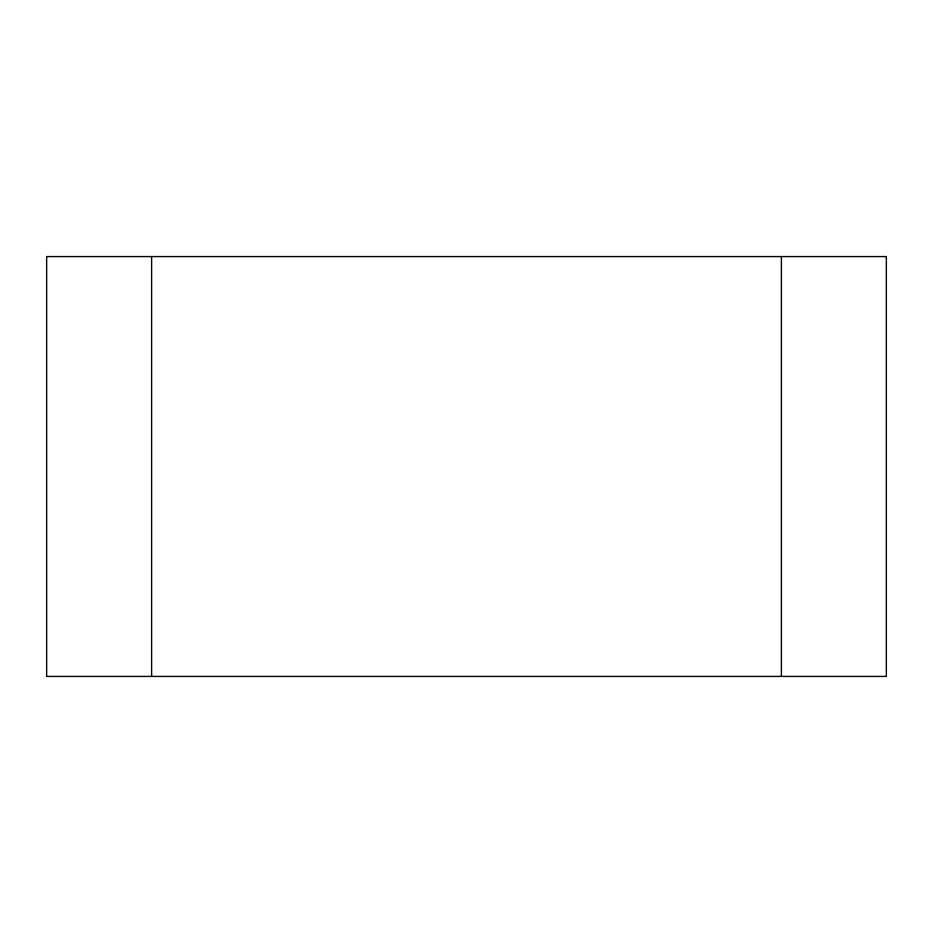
<?xml version="1.0" encoding="UTF-8"?>
<svg xmlns="http://www.w3.org/2000/svg" width="933" height="933" viewBox="0 0 933 933"><rect width="100%" height="100%" fill="white"/><g stroke="black" fill="none" stroke-linecap="round" stroke-linejoin="round"><path stroke-width="1.4" d="M781.388 256.575L781.388 676.425M151.613 256.575L151.613 676.425M886.35 256.575L46.65 256.575L46.65 676.425L886.35 676.425L886.35 256.575"/></g></svg>
